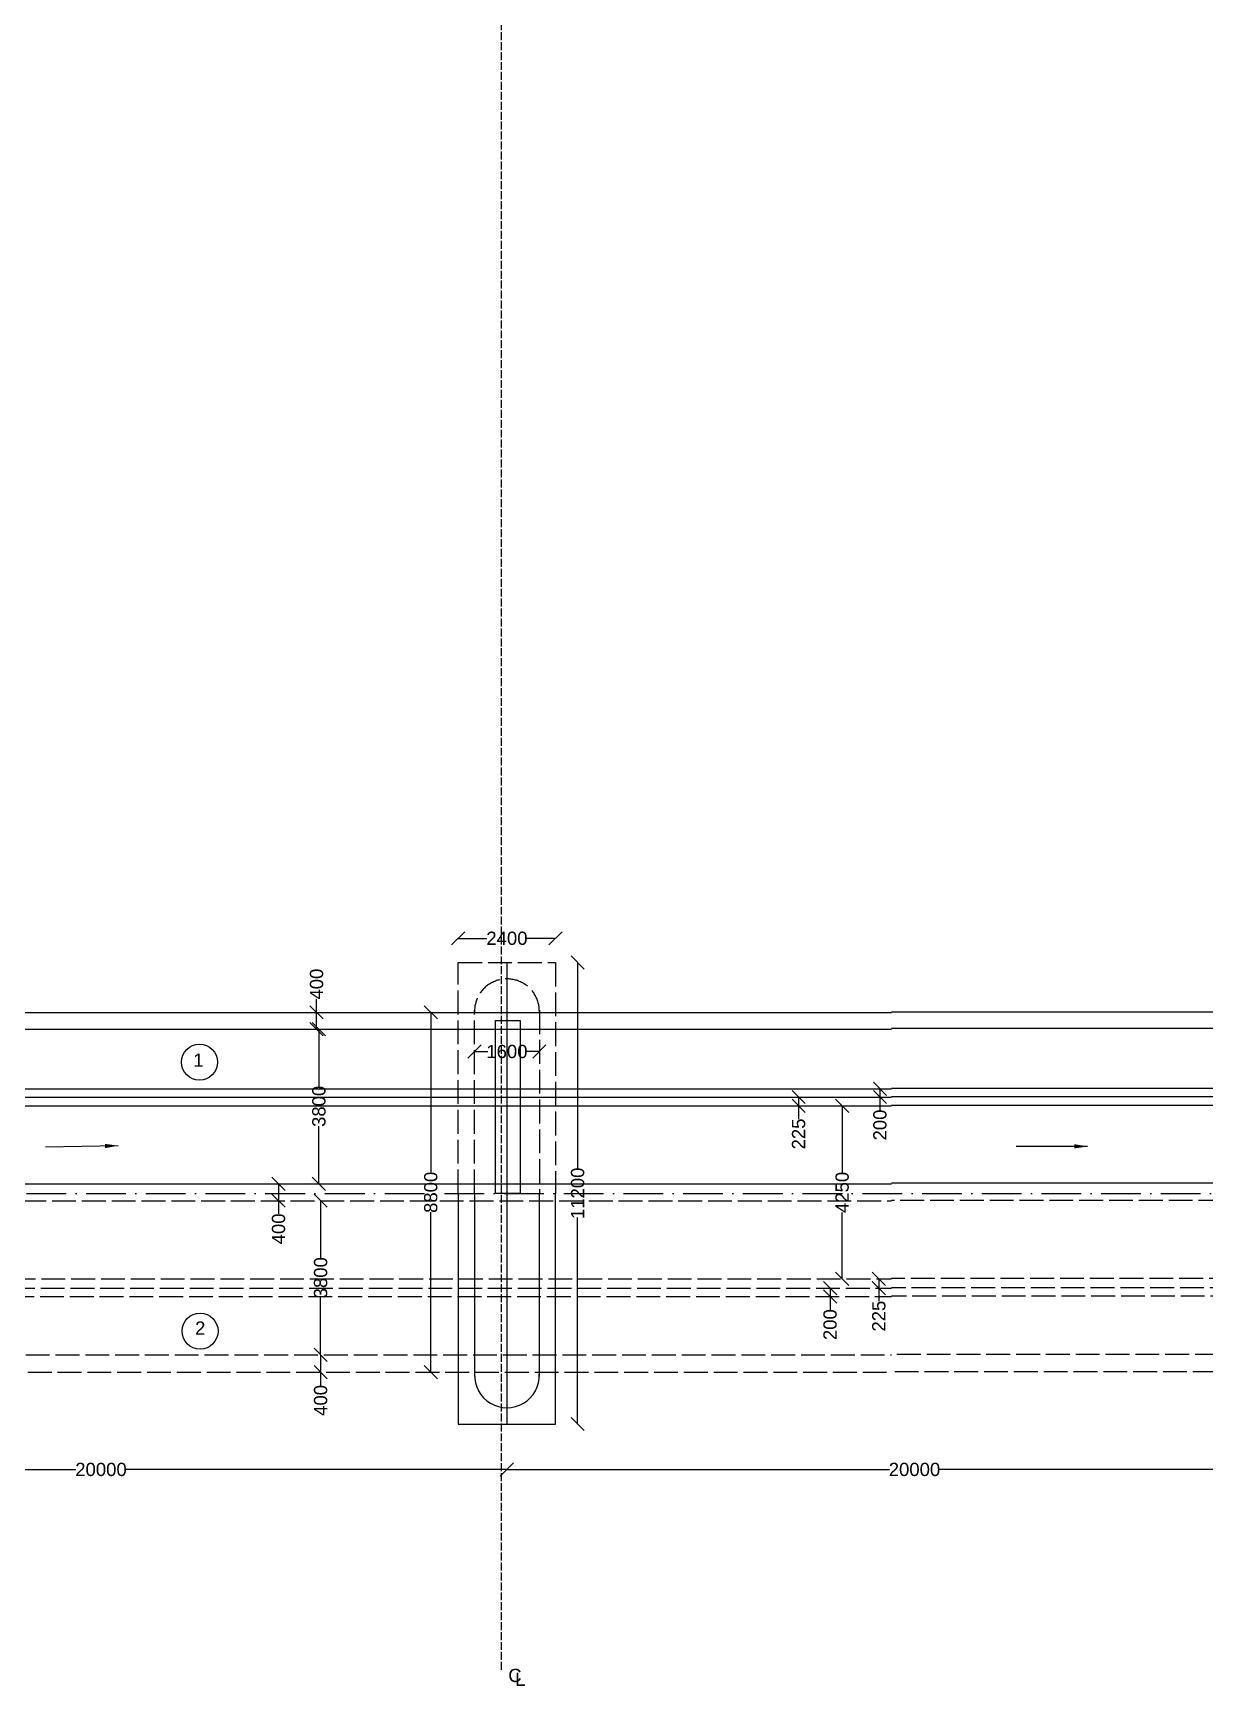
# Model space of a CAD drawing. Header units: millimetres. Extents: x 13075 to 24879, y 21418 to 27290.
# Drawn here: x 16558 to 18326, y 22706 to 25201 of the extents above; entities that cross this region are included whole.
import ezdxf

# ---------------------------------------------------------------- set-up
doc = ezdxf.new("R2010")
doc.units = ezdxf.units.MM
doc.header["$MEASUREMENT"] = 0
doc.header["$PDMODE"] = 32
doc.header["$PDSIZE"] = 46
doc.linetypes.add('ACAD_ISO02W100', pattern=[15, 12, -3])
doc.linetypes.add('ACAD_ISO10W100', pattern=[18, 12, -3, 0, -3])
doc.layers.add('DRAWING', color=7, linetype='Continuous')
doc.layers.add('TEXT', color=7, linetype='Continuous')
doc.styles.get("Standard").update_dxf_attribs({"font": 'arial.ttf', "height": 20})
doc.dimstyles.get("Standard").update_dxf_attribs({"dimtxt": 20, "dimasz": 20, "dimexe": 0.18, "dimexo": 0.0625, "dimgap": 0.09, "dimtad": 0, "dimdec": 0, "dimzin": 0, "dimdsep": 46, "dimtxsty": 'Standard', "dimblk": 'OBLIQUE', "dimcen": 0.09, "dimse1": 1, "dimse2": 1, "dimadec": 0, "dimazin": 0, "dimtfac": 1, "dimtdec": 0, "dimtofl": 0, "dimtmove": 0, "dimatfit": 3, "dimfxl": 1, "dimtolj": 1, "dimtzin": 0, "dimarcsym": 0})

# ---------------------------------------------------------------- blocks, each defined once
blk = doc.blocks.new('_Oblique')
at = {"color": 0, "linetype": 'ByBlock', "lineweight": -2}
blk.add_line((-0.5, -0.5), (0.5, 0.5), dxfattribs=at)
blk = doc.blocks.new('*D77')
at = {"layer": 'Defpoints', "color": 0, "transparency": 16777216}
for p in [(17272.6, 23101.4), (16047.4, 23033.5), (17272.6, 23032.7)]:
    blk.add_point(p, dxfattribs=at)
at = {"layer": 'TEXT', "color": 0, "lineweight": -2, "transparency": 16777216}
for p, q in [((16047.4, 23032.7), (16622.2, 23032.7)), ((17272.6, 23032.7), (16697.9, 23032.7))]:
    blk.add_line(p, q, dxfattribs=at)
at = {"layer": 'TEXT', "color": 0, "lineweight": -2, "transparency": 16777216, "xscale": 20, "yscale": 20, "zscale": 20, "rotation": 180}
blk.add_blockref('_Oblique', (16047.4, 23032.7), dxfattribs=at)
at = {"layer": 'TEXT', "color": 0, "lineweight": -2, "transparency": 16777216, "xscale": 20, "yscale": 20, "zscale": 20}
blk.add_blockref('_Oblique', (17272.6, 23032.7), dxfattribs=at)
at = {"layer": 'TEXT', "color": 0, "transparency": 16777216, "insert": (16660, 23032.7), "char_height": 20, "attachment_point": 5}
blk.add_mtext('\\A1;20000', dxfattribs=at)
blk = doc.blocks.new('*D78')
at = {"layer": 'Defpoints', "color": 0, "transparency": 16777216}
for p in [(18502.6, 23101.4), (17272.6, 23032.7), (18502.6, 23032.7)]:
    blk.add_point(p, dxfattribs=at)
at = {"layer": 'TEXT', "color": 0, "lineweight": -2, "transparency": 16777216}
for p, q in [((17272.6, 23032.7), (17849.7, 23032.7)), ((18502.6, 23032.7), (17925.4, 23032.7))]:
    blk.add_line(p, q, dxfattribs=at)
at = {"layer": 'TEXT', "color": 0, "lineweight": -2, "transparency": 16777216, "xscale": 20, "yscale": 20, "zscale": 20, "rotation": 180}
blk.add_blockref('_Oblique', (17272.6, 23032.7), dxfattribs=at)
at = {"layer": 'TEXT', "color": 0, "lineweight": -2, "transparency": 16777216, "xscale": 20, "yscale": 20, "zscale": 20}
blk.add_blockref('_Oblique', (18502.6, 23032.7), dxfattribs=at)
at = {"layer": 'TEXT', "color": 0, "transparency": 16777216, "insert": (17887.6, 23032.7), "char_height": 20, "attachment_point": 5}
blk.add_mtext('\\A1;20000', dxfattribs=at)
blk = doc.blocks.new('*D84')
at = {"layer": 'Defpoints', "color": 0, "transparency": 16777216}
for p in [(16988.9, 23722.8), (16985.4, 23697.6), (16988.9, 23697.6)]:
    blk.add_point(p, dxfattribs=at)
at = {"layer": 'TEXT', "color": 0, "lineweight": -2, "transparency": 16777216}
for p, q in [((16985.4, 23722.8), (16985.4, 23742.9)), ((16985.4, 23697.6), (16985.4, 23722.8))]:
    blk.add_line(p, q, dxfattribs=at)
at = {"layer": 'TEXT', "color": 0, "lineweight": -2, "transparency": 16777216, "xscale": 20, "yscale": 20, "zscale": 20}
for p, rotation in [((16985.4, 23722.8), 90), ((16985.4, 23697.6), 270)]:
    blk.add_blockref('_Oblique', p, dxfattribs=dict(at, rotation=rotation))
at = {"layer": 'TEXT', "color": 0, "transparency": 16777216, "insert": (16985.4, 23765.4), "char_height": 20, "attachment_point": 5, "rotation": 90}
blk.add_mtext('\\A1;400', dxfattribs=at)
blk = doc.blocks.new('*D85')
at = {"layer": 'Defpoints', "color": 0, "transparency": 16777216}
for p in [(16985.4, 23697.6), (16985.4, 23464.1), (16988.9, 23464.1)]:
    blk.add_point(p, dxfattribs=at)
at = {"layer": 'TEXT', "color": 0, "lineweight": -2, "transparency": 16777216}
for p, q in [((16988.9, 23697.6), (16988.9, 23610.8)), ((16988.9, 23464.1), (16988.9, 23551))]:
    blk.add_line(p, q, dxfattribs=at)
at = {"layer": 'TEXT', "color": 0, "lineweight": -2, "transparency": 16777216, "xscale": 20, "yscale": 20, "zscale": 20}
for p, rotation in [((16988.9, 23697.6), 90), ((16988.9, 23464.1), 270)]:
    blk.add_blockref('_Oblique', p, dxfattribs=dict(at, rotation=rotation))
at = {"layer": 'TEXT', "color": 0, "transparency": 16777216, "insert": (16988.9, 23580.9), "char_height": 20, "attachment_point": 5, "rotation": 90}
blk.add_mtext('\\A1;3800', dxfattribs=at)
blk = doc.blocks.new('*D86')
at = {"layer": 'Defpoints', "color": 0, "transparency": 16777216}
for p in [(16985.4, 23438.5), (16985.4, 23206), (16991.5, 23206)]:
    blk.add_point(p, dxfattribs=at)
at = {"layer": 'TEXT', "color": 0, "lineweight": -2, "transparency": 16777216}
for p, q in [((16991.5, 23438.5), (16991.5, 23352.1)), ((16991.5, 23206), (16991.5, 23292.3))]:
    blk.add_line(p, q, dxfattribs=at)
at = {"layer": 'TEXT', "color": 0, "lineweight": -2, "transparency": 16777216, "xscale": 20, "yscale": 20, "zscale": 20}
for p, rotation in [((16991.5, 23438.5), 90), ((16991.5, 23206), 270)]:
    blk.add_blockref('_Oblique', p, dxfattribs=dict(at, rotation=rotation))
at = {"layer": 'TEXT', "color": 0, "transparency": 16777216, "insert": (16991.5, 23322.2), "char_height": 20, "attachment_point": 5, "rotation": 90}
blk.add_mtext('\\A1;3800', dxfattribs=at)
blk = doc.blocks.new('*D87')
at = {"layer": 'Defpoints', "color": 0, "transparency": 16777216}
for p in [(16901.1, 23464.1), (16901.1, 23438.5), (16928, 23438.5)]:
    blk.add_point(p, dxfattribs=at)
at = {"layer": 'TEXT', "color": 0, "lineweight": -2, "transparency": 16777216}
for p, q in [((16928, 23464.1), (16928, 23438.5)), ((16928, 23438.5), (16928, 23418.5))]:
    blk.add_line(p, q, dxfattribs=at)
at = {"layer": 'TEXT', "color": 0, "lineweight": -2, "transparency": 16777216, "xscale": 20, "yscale": 20, "zscale": 20}
for p, rotation in [((16928, 23464.1), 90), ((16928, 23438.5), 270)]:
    blk.add_blockref('_Oblique', p, dxfattribs=dict(at, rotation=rotation))
at = {"layer": 'TEXT', "color": 0, "transparency": 16777216, "insert": (16928, 23395.9), "char_height": 20, "attachment_point": 5, "rotation": 90}
blk.add_mtext('\\A1;400', dxfattribs=at)
blk = doc.blocks.new('*D88')
at = {"layer": 'Defpoints', "color": 0, "transparency": 16777216}
for p in [(16954.1, 23206), (16954.1, 23179.5), (16991.5, 23179.5)]:
    blk.add_point(p, dxfattribs=at)
at = {"layer": 'TEXT', "color": 0, "lineweight": -2, "transparency": 16777216}
for p, q in [((16991.5, 23206), (16991.5, 23179.5)), ((16991.5, 23179.5), (16991.5, 23159.5))]:
    blk.add_line(p, q, dxfattribs=at)
at = {"layer": 'TEXT', "color": 0, "lineweight": -2, "transparency": 16777216, "xscale": 20, "yscale": 20, "zscale": 20}
for p, rotation in [((16991.5, 23206), 90), ((16991.5, 23179.5), 270)]:
    blk.add_blockref('_Oblique', p, dxfattribs=dict(at, rotation=rotation))
at = {"layer": 'TEXT', "color": 0, "transparency": 16777216, "insert": (16991.5, 23137), "char_height": 20, "attachment_point": 5, "rotation": 90}
blk.add_mtext('\\A1;400', dxfattribs=at)
blk = doc.blocks.new('*D89')
at = {"layer": 'Defpoints', "color": 0, "transparency": 16777216}
for p in [(17156.6, 23722.8), (17156.6, 23179.5), (17157.7, 23179.5)]:
    blk.add_point(p, dxfattribs=at)
at = {"layer": 'TEXT', "color": 0, "lineweight": -2, "transparency": 16777216}
for p, q in [((17157.7, 23722.8), (17157.7, 23481.1)), ((17157.7, 23179.5), (17157.7, 23421.2))]:
    blk.add_line(p, q, dxfattribs=at)
at = {"layer": 'TEXT', "color": 0, "lineweight": -2, "transparency": 16777216, "xscale": 20, "yscale": 20, "zscale": 20}
for p, rotation in [((17157.7, 23722.8), 90), ((17157.7, 23179.5), 270)]:
    blk.add_blockref('_Oblique', p, dxfattribs=dict(at, rotation=rotation))
at = {"layer": 'TEXT', "color": 0, "transparency": 16777216, "insert": (17157.7, 23451.1), "char_height": 20, "attachment_point": 5, "rotation": 90}
blk.add_mtext('\\A1;8800', dxfattribs=at)
blk = doc.blocks.new('*D90')
at = {"layer": 'Defpoints', "color": 0, "transparency": 16777216}
for p in [(17346, 23834.5), (17199.1, 23797.9), (17346, 23797.9)]:
    blk.add_point(p, dxfattribs=at)
at = {"layer": 'TEXT', "color": 0, "lineweight": -2, "transparency": 16777216}
for p, q in [((17199.1, 23834.5), (17242.5, 23834.5)), ((17346, 23834.5), (17302.7, 23834.5))]:
    blk.add_line(p, q, dxfattribs=at)
at = {"layer": 'TEXT', "color": 0, "lineweight": -2, "transparency": 16777216, "xscale": 20, "yscale": 20, "zscale": 20, "rotation": 180}
blk.add_blockref('_Oblique', (17199.1, 23834.5), dxfattribs=at)
at = {"layer": 'TEXT', "color": 0, "lineweight": -2, "transparency": 16777216, "xscale": 20, "yscale": 20, "zscale": 20}
blk.add_blockref('_Oblique', (17346, 23834.5), dxfattribs=at)
at = {"layer": 'TEXT', "color": 0, "transparency": 16777216, "insert": (17272.6, 23834.5), "char_height": 20, "attachment_point": 5}
blk.add_mtext('\\A1;2400', dxfattribs=at)
blk = doc.blocks.new('*D91')
at = {"layer": 'Defpoints', "color": 0, "transparency": 16777216}
for p in [(17223.7, 23657.6), (17321.5, 23663.6), (17321.5, 23657.6)]:
    blk.add_point(p, dxfattribs=at)
at = {"layer": 'TEXT', "color": 0, "lineweight": -2, "transparency": 16777216}
for p, q in [((17223.7, 23663.6), (17243.6, 23663.6)), ((17321.5, 23663.6), (17301.6, 23663.6))]:
    blk.add_line(p, q, dxfattribs=at)
at = {"layer": 'TEXT', "color": 0, "lineweight": -2, "transparency": 16777216, "xscale": 20, "yscale": 20, "zscale": 20, "rotation": 180}
blk.add_blockref('_Oblique', (17223.7, 23663.6), dxfattribs=at)
at = {"layer": 'TEXT', "color": 0, "lineweight": -2, "transparency": 16777216, "xscale": 20, "yscale": 20, "zscale": 20}
blk.add_blockref('_Oblique', (17321.5, 23663.6), dxfattribs=at)
at = {"layer": 'TEXT', "color": 0, "transparency": 16777216, "insert": (17272.6, 23663.6), "char_height": 20, "attachment_point": 5}
blk.add_mtext('\\A1;1600', dxfattribs=at)
blk = doc.blocks.new('*D92')
at = {"layer": 'Defpoints', "color": 0, "transparency": 16777216}
for p in [(17346, 23797.9), (17346, 23101.4), (17379.3, 23101.4)]:
    blk.add_point(p, dxfattribs=at)
at = {"layer": 'TEXT', "color": 0, "lineweight": -2, "transparency": 16777216}
for p, q in [((17379.3, 23797.9), (17379.3, 23486.4)), ((17379.3, 23101.4), (17379.3, 23412.9))]:
    blk.add_line(p, q, dxfattribs=at)
at = {"layer": 'TEXT', "color": 0, "lineweight": -2, "transparency": 16777216, "xscale": 20, "yscale": 20, "zscale": 20}
for p, rotation in [((17379.3, 23797.9), 90), ((17379.3, 23101.4), 270)]:
    blk.add_blockref('_Oblique', p, dxfattribs=dict(at, rotation=rotation))
at = {"layer": 'TEXT', "color": 0, "transparency": 16777216, "insert": (17379.3, 23449.6), "char_height": 20, "attachment_point": 5, "rotation": 90}
blk.add_mtext('\\A1;11200', dxfattribs=at)
blk = doc.blocks.new('*D93')
at = {"layer": 'Defpoints', "color": 0, "transparency": 16777216}
for p in [(17788.6, 23607.5), (17788.6, 23595), (17835.5, 23595)]:
    blk.add_point(p, dxfattribs=at)
at = {"layer": 'TEXT', "color": 0, "lineweight": -2, "transparency": 16777216}
for p, q in [((17835.5, 23607.5), (17835.5, 23595)), ((17835.5, 23595), (17835.5, 23575))]:
    blk.add_line(p, q, dxfattribs=at)
at = {"layer": 'TEXT', "color": 0, "lineweight": -2, "transparency": 16777216, "xscale": 20, "yscale": 20, "zscale": 20}
for p, rotation in [((17835.5, 23607.5), 90), ((17835.5, 23595), 270)]:
    blk.add_blockref('_Oblique', p, dxfattribs=dict(at, rotation=rotation))
at = {"layer": 'TEXT', "color": 0, "transparency": 16777216, "insert": (17835.5, 23552.7), "char_height": 20, "attachment_point": 5, "rotation": 90}
blk.add_mtext('\\A1;200', dxfattribs=at)
blk = doc.blocks.new('*D94')
at = {"layer": 'Defpoints', "color": 0, "transparency": 16777216}
for p in [(17712.8, 23581.7), (17771.5, 23595), (17771.5, 23581.7)]:
    blk.add_point(p, dxfattribs=at)
at = {"layer": 'TEXT', "color": 0, "lineweight": -2, "transparency": 16777216}
for p, q in [((17712.8, 23595), (17712.8, 23581.7)), ((17712.8, 23581.7), (17712.8, 23561.7))]:
    blk.add_line(p, q, dxfattribs=at)
at = {"layer": 'TEXT', "color": 0, "lineweight": -2, "transparency": 16777216, "xscale": 20, "yscale": 20, "zscale": 20}
for p, rotation in [((17712.8, 23595), 90), ((17712.8, 23581.7), 270)]:
    blk.add_blockref('_Oblique', p, dxfattribs=dict(at, rotation=rotation))
at = {"layer": 'TEXT', "color": 0, "transparency": 16777216, "insert": (17712.8, 23539.2), "char_height": 20, "attachment_point": 5, "rotation": 90}
blk.add_mtext('\\A1;225', dxfattribs=at)
blk = doc.blocks.new('*D95')
at = {"layer": 'Defpoints', "color": 0, "transparency": 16777216}
for p in [(17781, 23581.7), (17778.5, 23320.4), (17781, 23320.4)]:
    blk.add_point(p, dxfattribs=at)
at = {"layer": 'TEXT', "color": 0, "lineweight": -2, "transparency": 16777216}
for p, q in [((17778.5, 23581.7), (17778.5, 23481.3)), ((17778.5, 23320.4), (17778.5, 23420.7))]:
    blk.add_line(p, q, dxfattribs=at)
at = {"layer": 'TEXT', "color": 0, "lineweight": -2, "transparency": 16777216, "xscale": 20, "yscale": 20, "zscale": 20}
for p, rotation in [((17778.5, 23581.7), 90), ((17778.5, 23320.4), 270)]:
    blk.add_blockref('_Oblique', p, dxfattribs=dict(at, rotation=rotation))
at = {"layer": 'TEXT', "color": 0, "transparency": 16777216, "insert": (17778.5, 23451), "char_height": 20, "attachment_point": 5, "rotation": 90}
blk.add_mtext('\\A1;4250', dxfattribs=at)
blk = doc.blocks.new('*D96')
at = {"layer": 'Defpoints', "color": 0, "transparency": 16777216}
for p in [(17808.8, 23320.4), (17808.8, 23306.6), (17833.9, 23306.6)]:
    blk.add_point(p, dxfattribs=at)
at = {"layer": 'TEXT', "color": 0, "lineweight": -2, "transparency": 16777216}
for p, q in [((17833.9, 23320.4), (17833.9, 23306.6)), ((17833.9, 23306.6), (17833.9, 23286.6))]:
    blk.add_line(p, q, dxfattribs=at)
at = {"layer": 'TEXT', "color": 0, "lineweight": -2, "transparency": 16777216, "xscale": 20, "yscale": 20, "zscale": 20}
for p, rotation in [((17833.9, 23320.4), 90), ((17833.9, 23306.6), 270)]:
    blk.add_blockref('_Oblique', p, dxfattribs=dict(at, rotation=rotation))
at = {"layer": 'TEXT', "color": 0, "transparency": 16777216, "insert": (17833.9, 23264.2), "char_height": 20, "attachment_point": 5, "rotation": 90}
blk.add_mtext('\\A1;225', dxfattribs=at)
blk = doc.blocks.new('*D97')
at = {"layer": 'Defpoints', "color": 0, "transparency": 16777216}
for p in [(17775.5, 23306.6), (17760.3, 23293.7), (17775.5, 23293.7)]:
    blk.add_point(p, dxfattribs=at)
at = {"layer": 'TEXT', "color": 0, "lineweight": -2, "transparency": 16777216}
for p, q in [((17760.3, 23306.6), (17760.3, 23293.7)), ((17760.3, 23293.7), (17760.3, 23273.7))]:
    blk.add_line(p, q, dxfattribs=at)
at = {"layer": 'TEXT', "color": 0, "lineweight": -2, "transparency": 16777216, "xscale": 20, "yscale": 20, "zscale": 20}
for p, rotation in [((17760.3, 23306.6), 90), ((17760.3, 23293.7), 270)]:
    blk.add_blockref('_Oblique', p, dxfattribs=dict(at, rotation=rotation))
at = {"layer": 'TEXT', "color": 0, "transparency": 16777216, "insert": (17760.3, 23251.4), "char_height": 20, "attachment_point": 5, "rotation": 90}
blk.add_mtext('\\A1;200', dxfattribs=at)

msp = doc.modelspace()

# ---------------------------------------------------------------- linework, layer by layer
at = {"layer": 'DRAWING'}
for p, q in [((15384, 23607.5), (17853, 23607.5)), ((19149.3, 23608), (17853, 23608)), ((15386.5, 23595), (17853, 23595)), ((19146.8, 23595.5), (17853, 23595.5))]:
    msp.add_line(p, q, dxfattribs=at)
for points in [[(14334.7, 24306), (14844.8, 23722.8), (17853, 23722.8)], [(20198.6, 24306.6), (19688.6, 23723.3), (17853, 23723.3)], [(17272.6, 23797.9), (17272.6, 23101.4)], [(14836.4, 23697.6), (17853, 23697.6)], [(19697, 23698.2), (17853, 23698.2)], [(15539.7, 23581.7), (17853, 23581.7)], [(18993.6, 23582.2), (17853, 23582.2)], [(14831.2, 23464.1), (17853, 23464.1)], [(19702.2, 23464.7), (17853, 23464.7)], [(17199.1, 23449.6), (17199.1, 23101.4), (17346, 23101.4), (17346, 23449.6)], [(17223.7, 23449.6), (17223.7, 23173.2)], [(17321.5, 23173.2), (17321.5, 23449.6)]]:
    msp.add_lwpolyline(points, dxfattribs=at)
at = {"layer": 'DRAWING', "linetype": 'ACAD_ISO02W100', "ltscale": 3}
for points in [[(17199.1, 23449.6), (17199.1, 23797.9), (17346, 23797.9), (17346, 23449.6)], [(17223.7, 23449.6), (17223.7, 23726.1)], [(17321.5, 23726.1), (17321.5, 23449.6)], [(14831.2, 23438.5), (17853, 23438.5)], [(19702.2, 23439), (17853, 23439)], [(14836.4, 23206), (17853, 23206)], [(19697, 23206.5), (17853, 23206.5)], [(14839.6, 23179.5), (17853, 23179.5)], [(19693.7, 23180.1), (17853, 23180.1)]]:
    msp.add_lwpolyline(points, dxfattribs=at)
at = {"layer": 'DRAWING', "linetype": 'ACAD_ISO10W100', "ltscale": 5}
msp.add_lwpolyline([(13123.7, 23548.1), (13123.7, 23449.6), (21381.8, 23449.6), (21381.8, 23569)], dxfattribs=at)
at = {"layer": 'DRAWING', "linetype": 'ACAD_ISO02W100', "ltscale": 3}
for points in [[(14838.9, 23529.7), (14971.5, 23529.7, 0.169843), (15355.2, 23320.4), (17853, 23320.4)], [(19694.5, 23530.2), (19561.8, 23530.2, -0.169843), (19178.2, 23320.9), (17853, 23320.9)], [(14971.1, 23509.8, 0.164805), (15354, 23306.6), (17853, 23306.6)], [(19562.3, 23510.4, -0.164805), (19179.3, 23307.1), (17853, 23307.1)], [(14971.2, 23491.2, 0.160099), (15353, 23293.7), (17853, 23293.7)], [(19562.1, 23491.7, -0.160099), (19180.3, 23294.3), (17853, 23294.3)]]:
    msp.add_lwpolyline(points, format="xyb", dxfattribs=at)
msp.add_arc((17272.6, 23724.4), 48.9, 358.0539, 181.9461, dxfattribs=at)
at = {"layer": 'DRAWING'}
msp.add_arc((17272.6, 23174.9), 48.9, 178.0539, 1.9461, dxfattribs=at)
at = {"layer": 'TEXT', "linetype": 'ACAD_ISO02W100'}
msp.add_lwpolyline([(17263.7, 25502.3), (17263.7, 22728.9)], dxfattribs=at)
at = {"layer": 'TEXT'}
msp.add_lwpolyline([(17255.2, 23710.7), (17292.8, 23710.7), (17292.8, 23449.6), (17255.2, 23449.6)], close=True, dxfattribs=at)
for centre in [(16808.6, 23647.6), (16809.5, 23241.6)]:
    msp.add_circle(centre, 27.2, dxfattribs=at)

# ---------------------------------------------------------------- texts
for s, p in [('1', (16799.3, 23640.6)), ('2', (16802, 23236.2)), ('C', (17274.6, 22711.9)), ('L', (17285.1, 22706))]:
    msp.add_text(s, height=20, dxfattribs=at).set_placement(p)

# ---------------------------------------------------------------- dimensions: what is measured, and where the dimension line sits
for base, p1, p2, text, picture, middle in [((17346, 23834.5), (17199.1, 23797.9), (17346, 23797.9), '2400', '*D90', (17272.6, 23834.5)), ((17321.5, 23663.6), (17223.7, 23657.6), (17321.5, 23657.6), '1600', '*D91', (17272.6, 23663.6)), ((17272.6, 23032.7), (16047.4, 23033.5), (17272.6, 23101.4), '20000', '*D77', (16660, 23032.7)), ((18502.6, 23032.7), (17272.6, 23032.7), (18502.6, 23101.4), '20000', '*D78', (17887.6, 23032.7))]:
    dim = msp.add_linear_dim(base=base, p1=p1, p2=p2, text=text, dimstyle='Standard', dxfattribs=at)
    dim.commit()
    dim.dimension.update_dxf_attribs({"geometry": picture, "text_midpoint": middle})
for base, p1, p2, text, picture, middle in [((17379.3, 23101.4), (17346, 23797.9), (17346, 23101.4), '11200', '*D92', (17379.3, 23449.6)), ((17157.7, 23179.5), (17156.6, 23722.8), (17156.6, 23179.5), '8800', '*D89', (17157.7, 23451.1)), ((16988.9, 23464.1), (16985.4, 23697.6), (16985.4, 23464.1), '3800', '*D85', (16988.9, 23580.9)), ((17712.8, 23581.7), (17771.5, 23595), (17771.5, 23581.7), '225', '*D94', (17712.8, 23539.2)), ((17835.5, 23595), (17788.6, 23607.5), (17788.6, 23595), '200', '*D93', (17835.5, 23552.7)), ((17778.5, 23320.4), (17781, 23581.7), (17781, 23320.4), '4250', '*D95', (17778.5, 23451)), ((16928, 23438.5), (16901.1, 23464.1), (16901.1, 23438.5), '400', '*D87', (16928, 23395.9)), ((16991.5, 23206), (16985.4, 23438.5), (16985.4, 23206), '3800', '*D86', (16991.5, 23322.2)), ((17833.9, 23306.6), (17808.8, 23320.4), (17808.8, 23306.6), '225', '*D96', (17833.9, 23264.2)), ((17760.3, 23293.7), (17775.5, 23306.6), (17775.5, 23293.7), '200', '*D97', (17760.3, 23251.4)), ((16991.5, 23179.5), (16954.1, 23206), (16954.1, 23179.5), '400', '*D88', (16991.5, 23137))]:
    dim = msp.add_linear_dim(base=base, p1=p1, p2=p2, angle=90, text=text, dimstyle='Standard', dxfattribs=at)
    dim.commit()
    dim.dimension.update_dxf_attribs({"geometry": picture, "text_midpoint": middle})
dim = msp.add_linear_dim(base=(16985.4, 23697.6), p1=(16988.9, 23722.8), p2=(16988.9, 23697.6), angle=90, text='400', dimstyle='Standard', dxfattribs=at)
dim.commit()
dim.dimension.update_dxf_attribs({"geometry": '*D84', "text_midpoint": (16985.4, 23765.4), "dimtype": 160})

# ---------------------------------------------------------------- leaders
for points in [[(16686, 23521.5), (16576.5, 23519.2)], [(18148.6, 23520.5), (18040.9, 23520.5)]]:
    msp.add_leader(points, dimstyle='Standard', override={"dimgap": 0.09, "dimtad": 0}, dxfattribs=at)

doc.saveas('drawing.dxf')
